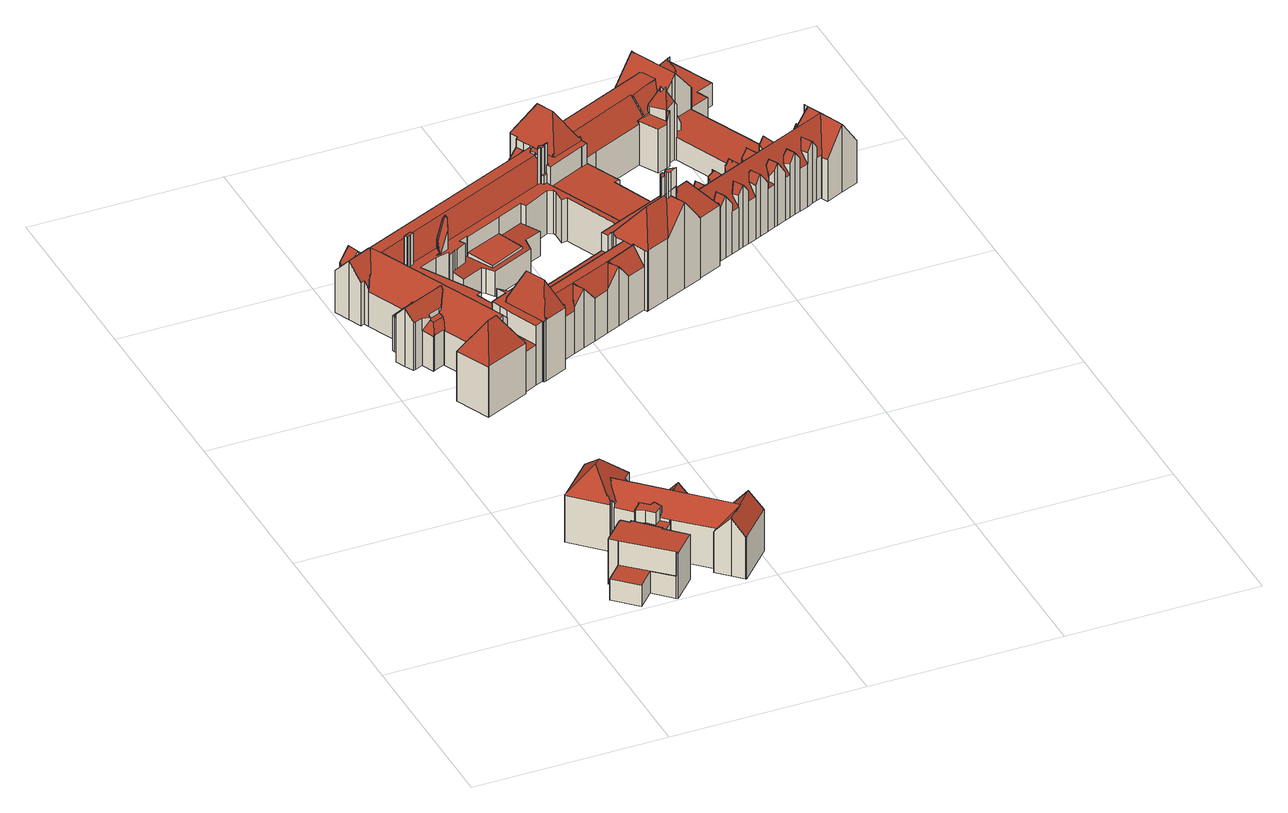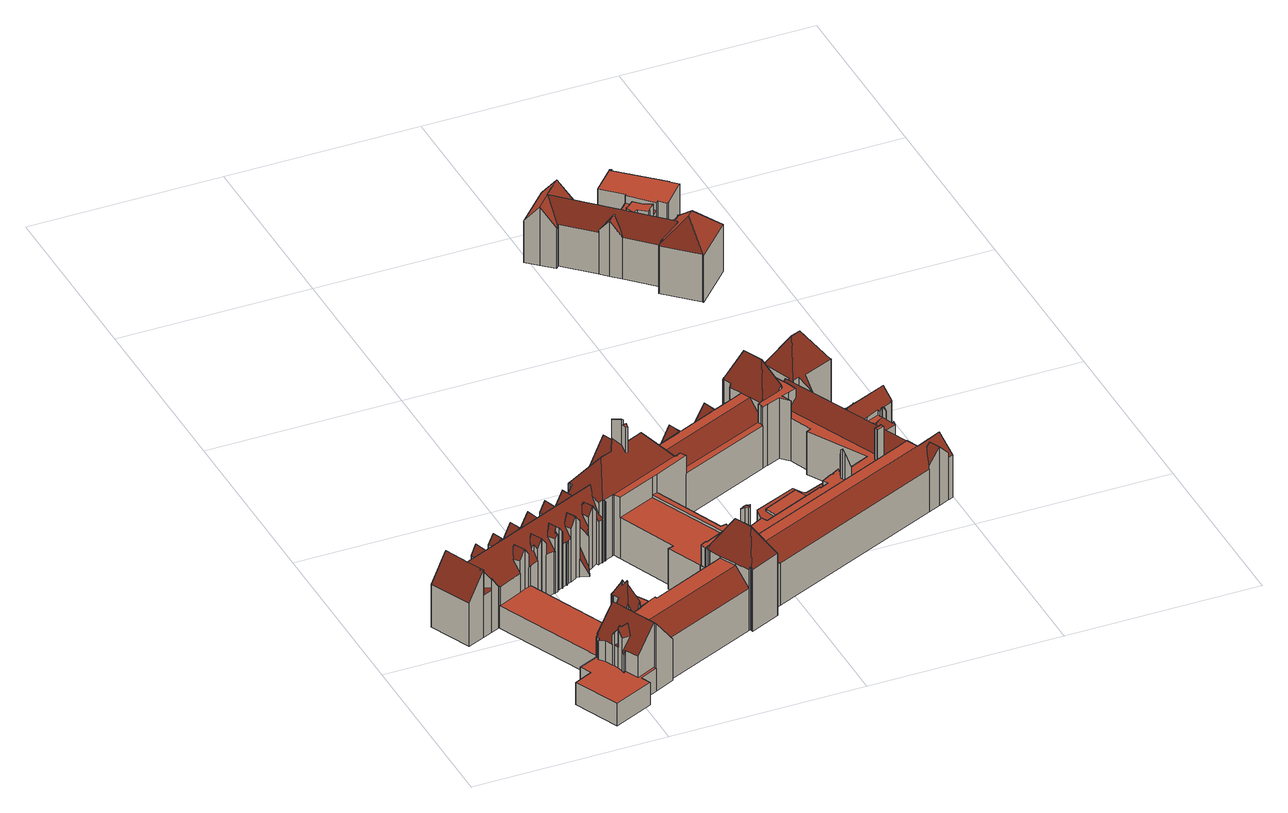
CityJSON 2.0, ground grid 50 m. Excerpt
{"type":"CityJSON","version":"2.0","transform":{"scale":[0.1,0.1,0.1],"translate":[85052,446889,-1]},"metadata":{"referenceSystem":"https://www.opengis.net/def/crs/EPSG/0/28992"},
"CityObjects":{
"building1":{"type":"Building","attributes":{"yearOfConstruction":1923},"geometry":[{"type":"MultiSurface","lod":"2","boundaries":[[[0,1,2,3,4,5,6,7,8,9,10,11,12,13,14,15,16,17,18,19,20,21,22,23,24,25,26,27,28,29,30,31,32,33,34,35,36,37,38,39,40,41,42,43,44,45,46]],[[47,48,49]],[[33,32,50,51]],[[52,53,54]],[[55,56,57,58]],[[31,30,59,60]],[[21,20,61,62]],[[20,19,63,61]],[[16,15,64,65]],[[18,17,66,67]],[[17,16,65,68,66]],[[15,14,69,64]],[[70,12,11,71,72]],[[73,70,72,74]],[[14,13,75,69]],[[13,12,70,75]],[[25,24,76,77,78]],[[76,79,80,77]],[[4,3,81,82]],[[83,7,6,84,85]],[[45,44,86,87]],[[11,10,88,71]],[[3,2,89,81]],[[6,5,90,84]],[[5,4,82,90]],[[91,23,22,92,93]],[[94,91,93,95]],[[44,43,96,86]],[[65,73,74,68]],[[9,8,94,95,97]],[[56,26,25,78,57]],[[54,98,52]],[[79,99,100,80]],[[101,102,103]],[[43,42,104,96]],[[42,41,105,104]],[[36,35,106,107]],[[60,108,109]],[[34,33,51,110]],[[35,111,106]],[[35,34,110,111]],[[112,113,114]],[[27,26,56,115]],[[115,112,114,116]],[[38,37,117,118]],[[32,31,60,109,50]],[[10,9,97,88]],[[41,40,119,105]],[[24,23,91,76]],[[22,21,62,92]],[[8,7,83,94]],[[120,55,58,121]],[[122,120,121,123]],[[124,125,126,127]],[[99,128,129,130,100]],[[128,131,132,129]],[[131,83,85,132]],[[129,124,127,130]],[[39,38,118,133]],[[30,29,134,135,59]],[[29,28,136,134]],[[28,27,115,116,136]],[[134,47,49,135]],[[19,18,67,63]],[[137,138,139]],[[140,141,137]],[[119,40,39,133,142]],[[143,144,117]],[[117,37,36,107,143]],[[0,46,145,146]],[[46,45,87,145]],[[147,148,149]],[[149,101,103,147]],[[137,139,150,151,140]],[[150,119,142,151]],[[2,1,152,89]],[[1,0,146,152]],[[125,122,123,126]],[[65,64,69,75,70,73]],[[104,153,86,96]],[[110,154,106,111]],[[125,124,129,132,85,84,90,82,155,153,103,102,113,112,115,56,55,120,122]],[[131,128,99,79,76,91,94,83]],[[49,48,156,108,60,59,135]],[[67,66,68,74,72,71,88,97,95,93,92,62,61,63]],[[133,118,138,137,141]],[[154,110,51,50,109,108,156]],[[149,148,144,143,107,106,154,156,48,47,134,136,116,114,113,102,101]],[[142,133,141,140,151]],[[150,139,138,118,117,144,148,147,103,153,104,105,119]],[[53,52,98,155,82,81,89]],[[146,145,87,86,153,155,98,54,53,89,152]],[[123,121,58,57,78,77,80,100,130,127,126]]],"semantics":{"surfaces":[{"type":"GroundSurface"},{"type":"WallSurface"},{"type":"RoofSurface"}],"values":[0,1,1,1,1,1,1,1,1,1,1,1,1,1,1,1,1,1,1,1,1,1,1,1,1,1,1,1,1,1,1,1,1,1,1,1,1,1,1,1,1,1,1,1,1,1,1,1,1,1,1,1,1,1,1,1,1,1,1,1,1,1,1,1,1,1,1,1,1,1,1,1,1,1,1,1,1,1,2,2,2,2,2,2,2,2,2,2,2,2,2,2,2]}}]},
"building2":{"type":"Building","attributes":{"yearOfConstruction":1912},"geometry":[{"type":"MultiSurface","lod":"2","boundaries":[[[157,158,159,160,161,162,163,164,165,166,167,168,169,170,171,172,173,174,175,176,177,178,179,180,181,182,183,184,185,186,187,188,189,190,191,192,193,194,195,196,197,198,199,200,201,202,203,204,205,206,207,208,209,210,211,212,213,214,215,216,217,218,219,220,221,222,223,224,225,226,227,228,229,230,231,232,233,234,235,236,237,238,239,240,241,242,243,244,245,246,247,248,249,250,251,252,253,254,255,256,257,258,259,260,261,262,263,264,265,266,267,268,269],[270,271,272,273,274,275,276,277,278,279,280,281,282,283,284,285,286,287,288,289,290,291,292,293,294,295,296],[297,298,299,300,301,302,303,304,305,306,307,308,309,310,311,312,313,314,315,316,317,318,319,320,321,322,323,324,325,326,327,328,329,330,331,332,333,334,335,336,337,338,339,340,341,342,343,344,345,346,347,348,349]],[[350,351,352]],[[353,351,354]],[[222,221,355,356]],[[357,358,359,360]],[[358,210,209,361,359]],[[362,363,364,365]],[[366,367,368,369]],[[370,371,372,373]],[[187,186,374,375]],[[376,377,378,379]],[[254,253,380,381]],[[382,383,384,385]],[[268,267,386,387]],[[269,268,387,388]],[[265,264,389,390]],[[252,251,391,392]],[[253,252,392,380]],[[250,249,393,394]],[[395,396,397,398]],[[242,241,399,400]],[[401,402,403]],[[404,401,403,405]],[[228,227,406,407]],[[213,212,408,409]],[[410,223,222,356,411]],[[412,410,411,413]],[[219,218,414,415]],[[220,219,415,416]],[[417,412,413,418]],[[419,420,421,422]],[[229,228,407,423,424]],[[230,229,424,425]],[[232,231,426,427]],[[234,233,428,429,430]],[[185,184,431,432]],[[211,210,358,433]],[[205,204,434,435]],[[206,205,435,436]],[[243,242,400,437]],[[396,244,243,437,397]],[[239,238,438,439]],[[240,239,439,440]],[[259,258,441,442,443]],[[441,444,445,442]],[[446,447,448]],[[444,449,450,445]],[[451,452,453,454]],[[452,261,260,455,453]],[[456,457,458]],[[183,182,456,458,459]],[[460,461,462]],[[463,464,465,466]],[[467,468,469,470]],[[237,236,471,472]],[[473,474,475]],[[475,158,157,476,473]],[[477,463,466,478]],[[377,374,479,378]],[[291,290,480,481]],[[482,192,191,483,484]],[[339,338,485,404]],[[340,339,404,405,486]],[[407,487,488,423]],[[489,490,491,492]],[[383,451,454,384]],[[493,494,495]],[[496,497,498]],[[499,500,501]],[[502,320,319,503,504]],[[505,506,507]],[[507,508,509]],[[271,270,510,511]],[[512,513,514,515]],[[516,517,518,519]],[[520,512,515,521,522]],[[523,524,525]],[[468,257,256,526,469]],[[527,528,529]],[[530,531,532,533]],[[272,271,511,534]],[[326,325,535,536]],[[256,255,537,538,526]],[[539,540,541,542]],[[543,544,545,546]],[[420,366,369,421]],[[462,547,460]],[[548,549,550]],[[207,206,436,551]],[[208,207,551,552]],[[277,276,553,554]],[[555,556,557,558]],[[559,557,560]],[[561,562,563,564]],[[562,565,566]],[[567,201,200,568,569]],[[570,571,572,573]],[[574,575,576]],[[577,578,579,580,581]],[[189,188,582,583]],[[371,516,519,372]],[[584,341,340,486,585]],[[182,181,586,456]],[[173,172,587,588,589]],[[300,299,590,591,592]],[[301,300,592,593]],[[594,595,596]],[[597,598,599,600]],[[251,250,394,391]],[[601,602,520,522,603]],[[604,605,601,603,606]],[[607,608,609,610]],[[611,607,610,612]],[[537,613,614,538]],[[613,611,612,614]],[[255,254,381,537]],[[615,616,617,618]],[[619,620,621]],[[621,622,619]],[[513,615,618,514]],[[623,624,625,626]],[[231,230,425,426]],[[236,235,627,471]],[[472,628,629,630]],[[176,175,631,632,633]],[[587,634,588]],[[635,502,504,636]],[[624,637,625]],[[529,637,527]],[[638,639,640]],[[641,642,643]],[[644,348,347,645,646]],[[169,168,647,648,649]],[[650,651,652]],[[296,295,653,654]],[[295,294,655,656,653]],[[657,658,659,660]],[[661,662,663,664,665]],[[660,666,657]],[[515,667,521]],[[487,668,488]],[[669,670,671,672]],[[673,286,285,674,675]],[[285,284,676,674]],[[330,329,677,678,679]],[[677,680,681,682,678]],[[171,170,683,641]],[[172,171,641,643,587]],[[684,417,418,685]],[[686,687,688,689]],[[571,690,691,572]],[[559,560,692]],[[352,693,694,695,350]],[[670,693,352,671]],[[200,199,696,697,568]],[[696,698,697]],[[199,198,699,696]],[[680,662,661,681]],[[700,701,702]],[[703,704,567,569,705]],[[197,196,706,707]],[[198,197,707,708,699]],[[707,709,708]],[[710,711,712]],[[168,167,713,647]],[[163,162,446,448,714]],[[215,214,715,561]],[[216,215,561,564,716]],[[428,717,429]],[[367,718,719,368]],[[718,720,721,719]],[[722,723,713]],[[713,167,166,724,722]],[[725,726,700]],[[727,728,729,730]],[[279,278,731,727]],[[720,539,542,721]],[[732,733,734,735]],[[733,736,737,734]],[[363,738,739,364]],[[531,732,735,532]],[[740,741,742]],[[249,248,743,393]],[[744,743,745,746]],[[576,747,574]],[[354,357,360,353]],[[748,749,750]],[[751,669,672,748]],[[752,751,748,750,753]],[[204,203,754,755,434]],[[754,752,753,755]],[[203,202,756,754]],[[757,395,398,758]],[[759,760,761]],[[225,224,759,761,762]],[[763,764,765]],[[766,767,768]],[[490,767,491]],[[769,766,768,770]],[[771,772,773]],[[281,280,774,775]],[[282,281,775,776]],[[233,232,427,428]],[[777,778,779]],[[777,779,780]],[[342,341,584,781]],[[585,782,584]],[[783,784,785]],[[786,787,788]],[[788,789,790,786]],[[789,791,790]],[[792,793,794]],[[794,795,796,792]],[[193,192,482,797]],[[797,798,799]],[[190,189,583,800]],[[484,801,482]],[[802,803,804,805]],[[803,806,807,804]],[[806,570,573,807]],[[600,808,809]],[[810,811,812,813]],[[811,814,815,812]],[[731,278,277,554,816]],[[817,731,816,818]],[[728,819,820,729]],[[819,810,813,820]],[[331,330,679,821]],[[184,183,459,431]],[[822,635,636,823]],[[824,825,826,827]],[[828,829,830,831]],[[830,829,661,665,832]],[[544,830,832,545]],[[577,833,578]],[[194,193,797,799,834]],[[581,835,577]],[[835,836,837]],[[837,838,835]],[[307,306,839,840]],[[267,266,841,386]],[[266,265,390,841]],[[842,673,675,843]],[[844,845,846,847,848]],[[846,849,850,847]],[[851,824,827,852]],[[853,828,831,851]],[[854,855,856]],[[857,858,854,856,859]],[[860,844,848,861]],[[247,246,862,863]],[[616,744,746,617]],[[743,248,247,863,745]],[[864,467,470,865]],[[866,867,868]],[[869,867,864]],[[870,871,872,873]],[[874,870,873,875]],[[871,876,872]],[[877,518,878,879]],[[880,370,373,877]],[[881,880,877,879,882]],[[518,517,477,478,878]],[[464,883,884,465]],[[883,885,881,882,884]],[[885,886,881]],[[180,179,887,888]],[[179,178,889,887]],[[181,180,888,586]],[[449,890,495,450]],[[891,892,893,894]],[[895,683,896,897]],[[683,170,169,649,896]],[[898,899,900]],[[900,901,898]],[[191,190,800,483]],[[238,237,472,630,438]],[[628,902,903]],[[628,903,904,905,629]],[[241,240,440,399]],[[906,419,422,907]],[[904,906,907,905]],[[546,541,908,909]],[[849,910,842,843,850]],[[911,912,913]],[[913,914,911]],[[915,161,160,916,917]],[[160,159,918,919,916]],[[918,874,875,919]],[[920,921,922,923]],[[579,920,923,580]],[[177,176,633,924]],[[178,177,924,889]],[[925,926,927]],[[925,927,928,929]],[[246,245,930,862]],[[245,244,396,930]],[[264,263,931,389]],[[932,933,934,859,935]],[[936,933,932,937]],[[938,939,940,941]],[[939,757,758,940]],[[858,938,941,854]],[[934,857,859]],[[325,324,936,937,535]],[[324,323,942,936]],[[327,326,536,943]],[[944,945,946]],[[795,164,163,714,796]],[[165,164,795,944]],[[292,291,481,947]],[[293,292,947,948]],[[655,362,365,656]],[[294,293,948,655]],[[738,949,950,739]],[[949,860,861,950]],[[212,211,433,408]],[[344,343,951,952]],[[328,327,943,953]],[[329,328,953,677]],[[562,566,954,955,563]],[[956,957,958,959]],[[960,315,314,961,962]],[[963,964,839]],[[262,261,452,965]],[[965,382,385,966]],[[263,262,965,966,931]],[[742,967,740]],[[498,968,969,970,496]],[[971,972,973,974]],[[968,975,976,969]],[[977,322,321,978,979]],[[969,980,981,970]],[[975,977,979,976]],[[309,308,982,983]],[[310,309,983,984]],[[985,986,987]],[[312,311,988,989]],[[313,312,989,990]],[[961,314,313,990,991]],[[345,344,952,992]],[[346,345,992,993,994]],[[992,995,499,501,993]],[[785,996,783]],[[997,866,868,998]],[[999,997,998,1000]],[[1001,376,379,1002]],[[374,186,185,432,479]],[[640,1003,1004,638]],[[1003,1005,1004]],[[550,1006,548]],[[1007,961,991,1008]],[[1009,1007,1008,1010]],[[495,890,1011,1012,493]],[[1013,1014,1015]],[[687,802,805,688]],[[606,1016,604]],[[609,608,1017,1018,1019,1020]],[[1021,1022,1023,1024]],[[1022,1025,869,864,865,1023]],[[1022,1026,1025]],[[1027,1026,1028]],[[1029,1030,1031,1032]],[[1030,999,1000,1031]],[[1033,1034,1035]],[[1036,960,962,1033]],[[332,331,821,1037]],[[631,1038,632]],[[175,174,1039,631]],[[1040,1041,1042,1043,1044]],[[1042,1045,1043]],[[1046,1045,1047]],[[1047,1048,1046]],[[1041,1001,1002,1042]],[[1044,1049,1040]],[[188,187,375,582]],[[214,213,409,1050,715]],[[409,1051,1050]],[[1052,1053,1054,1055]],[[1053,335,334,1056,1054]],[[338,337,1057,485]],[[337,336,1058,1057]],[[533,1059,530]],[[492,1059,489]],[[1060,1061,1062]],[[1062,1063,1060]],[[1064,1065,1066]],[[995,951,1067,499]],[[1068,956,959,1069]],[[1070,1068,1069,1071]],[[273,272,534,1072]],[[274,273,1072,1070]],[[218,217,1073,414]],[[217,216,716,1073]],[[507,509,1074,505]],[[1075,1076,1077,1078]],[[921,817,818,922]],[[700,702,1079,725]],[[1017,602,601,1018]],[[1020,1080,609]],[[1018,605,604,1019]],[[736,769,770,737]],[[957,1081,1082,958]],[[774,280,279,727,730,1083]],[[972,1084,822,823,973]],[[980,1084,972,981]],[[773,971,974,771]],[[227,226,1085,406]],[[226,225,762,1085]],[[626,1086,623]],[[525,1087,523]],[[1028,1087,1027]],[[1088,1089,1090,1091]],[[1092,1088,1091,1093]],[[1094,853,851,852,1095]],[[1096,1094,1095,1097]],[[1089,1096,1097,1090]],[[283,282,776,1098]],[[681,774,1083,682]],[[321,320,502,978]],[[308,307,840,982]],[[316,315,960,1099]],[[1100,1101,1102]],[[1103,1104,627]],[[1105,1106,1107]],[[336,335,1053,1058]],[[1108,1109,1110]],[[1076,1109,1077]],[[1110,1111,1108]],[[1066,1111,1064]],[[1112,932,935,1113]],[[1114,1112,1113,1115]],[[323,322,977,942]],[[196,195,1116,1117,706]],[[1116,1118,1117]],[[195,194,834,1116]],[[260,259,443,455]],[[814,597,600,809,815]],[[275,274,1070,1071,1119]],[[276,275,1119,553]],[[951,343,342,781,1067]],[[558,1120,555]],[[556,555,589]],[[174,173,589,1039]],[[1121,1122,1123]],[[845,1124,1125,846]],[[839,306,305,1126,963]],[[302,301,593,1127]],[[598,1128,599]],[[224,223,410,759]],[[221,220,416,355]],[[209,208,552,361]],[[646,1129,644]],[[349,348,644,1130]],[[347,346,994,645]],[[1131,528,1132]],[[317,316,1099,1133,1134]],[[318,317,1134,1131]],[[319,318,1131,1132,503]],[[1099,1029,1032,1133]],[[162,161,915,446]],[[712,915,917,710]],[[987,1135,985]],[[1107,1136,1105]],[[1123,1137,1121]],[[298,297,1138,1139]],[[299,298,1139,590]],[[159,158,475,918]],[[1011,1036,1033,1035,1012]],[[157,269,388,1140,476]],[[388,1141,1140]],[[1010,1142,1009]],[[627,235,234,430,1103]],[[1124,1143,1144,1125]],[[290,289,1145,480]],[[1143,910,849,1144]],[[929,1146,925]],[[284,283,1098,676]],[[311,310,984,1147,988]],[[1021,1024,1148]],[[694,704,703,695]],[[1081,703,705,1082]],[[202,201,567,756]],[[763,765,684,685,1149]],[[658,763,1149,659]],[[289,288,1150,1145]],[[288,287,1151,1150]],[[287,286,673,1151]],[[1152,1153,1154,1155]],[[1153,1092,1093,1154]],[[1156,1152,1155,1157]],[[541,540,1156,1157,908]],[[825,543,546,909,826]],[[333,332,1037,1158]],[[334,333,1158,1056]],[[1015,1052,1055,1013]],[[892,895,897,893]],[[894,1159,891]],[[647,1160,648]],[[166,165,944,946,724]],[[303,302,1127,1161]],[[305,304,1162,1126]],[[304,303,1161,1162]],[[297,349,1130,1138]],[[590,594,596,591]],[[954,1075,1078,955]],[[984,1100,1102,1147]],[[663,1114,1115,664]],[[652,1163,650]],[[270,296,654,510]],[[258,257,468,441]],[[690,686,689,691]],[[462,486,405,403,402,547]],[[560,634,587,643,642,692]],[[574,747,474,473,476]],[[672,671,352,351,353,1164,749,748]],[[753,750,749,1164,1165,435,434,755]],[[585,486,462,461,782]],[[791,723,722,724,786,790]],[[373,372,519,518,877]],[[882,879,878,478,466,465,884]],[[800,900,899,483]],[[628,472,471,902]],[[904,779,1166,1167,718,367,366,420,419,906]],[[875,873,872,916,919]],[[859,856,855,1168,914,913,912]],[[885,883,464,888,887,889,924]],[[1169,440,439,438,630,629,905,907,911,914,1168]],[[1169,1168,855,854,941,940,758,398,397,437,400]],[[457,456,586,888,464,463,477]],[[663,662,680,677,953,943,536,535,937,932,1112,1114]],[[386,841,390,1170]],[[965,452,451,383,382]],[[966,385,1170,390,389,931]],[[740,967,862,930,396,395]],[[785,994,993,501,500,996]],[[808,431,459,458,457,477,517,516]],[[746,745,863,862,967,742,741,622,621,1024,1023,865,470]],[[1017,608,607,611,613,537,381,380,392,391,394,393,743,744,616,615,513,512,520,602]],[[1038,1171,886,885,924,633,632]],[[1002,379,1128,833,798,1172,1173,1048,1047,1045,1042]],[[1174,901,900,800,583,1046,1048,1173,1172,798,797,482,801,1175]],[[1041,375,374,377,376,1001]],[[1044,1043,1045,1046,583,582,1049]],[[375,1041,1040,1049,582]],[[1051,1176,565,562,561,715,1050]],[[409,408,433,508,507,506,1176,1051]],[[400,399,440,1169]],[[1059,533,532,735,770,768,767,490,489]],[[1062,1061,793,792,796,714]],[[1062,714,448,447,1063]],[[995,992,952,951]],[[426,425,424,423,488,668,778,777,780]],[[921,728,727,731,817]],[[1079,698,696,699,708,709,1177,1178,726,725]],[[604,1016,550,549,1080,1020,1019]],[[1006,550,1016,606,603,522,521,667]],[[1018,601,605]],[[770,735,734,737]],[[1148,524,523,1087,1028,1026,1022,1021]],[[1087,525,772,771,1086,1027]],[[395,757,497,496,620,619,622,741,740]],[[689,688,805,804,807,573,572,691]],[[809,679,678,682,1083,730,729,820,813,812,815]],[[502,635,822,1084,980,969,976,979,978]],[[977,975,968,498,497,757,939,938,858,857,934,933,936,942]],[[838,837,836,701,700,726,1178]],[[1118,1177,709,707,706,1117]],[[834,799,798,833,577,835,838,1178,1177,1118,1116]],[[1128,379,378,479,432,431,808,600,599]],[[673,842,910,1143,1124,845,844,860,949,738,363,362,655,948,947,481,480,1145,1150,1151]],[[589,588,634,560,557,556]],[[598,597,814,811,810,819,728,921,920,579,578,833,1128]],[[1074,509,508,433,358,357,354,351,350,695,1167,1166,779,778,668,487,407,406,1146,929,928,657,666,1065,1064,1111,1110,1109,1076,1075]],[[1165,1164,353,360,359,361,552]],[[552,551,436,435,1165]],[[994,785,784,1129,646,645]],[[1134,528,1131]],[[1132,528,527,637,624,623,1086,771,974,973,823,636,504,503]],[[1032,1031,1000,998,868,867,869,1025,1026,1027,1086,626,625,637,529,528,1134,1133]],[[917,916,872,876,711,710]],[[1135,494,493,1012,985]],[[430,429,717,1179,1122,1121]],[[1123,1122,1179,717,428,427,426,780,779,904,903,902,471,627,1104,1137]],[[1035,1034,986,985,1012]],[[1141,575,574,476,1140]],[[1010,1008,991,990,989,988,1105,1136,1142]],[[1170,385,384,454,453,455]],[[430,1121,1137,1104,1103]],[[849,846,1125,1144]],[[1149,685,418,413,411,356,355,416,415,414,1066,1065,666,660,659]],[[1158,1037,821,679,809,808,516,371,370,880,881,886,1171,1055,1054,1056]],[[926,925,1146,406,1085,762,761,760,1180]],[[1024,621,620,496,970,981,972,971,773,772,525,524,1148]],[[1081,957,956,802,687,686,1167,695,703]],[[705,569,568,697,698,1079,702,701,836,835,581,580,923,922,818,816,554,553,1119,1071,1069,959,958,1082]],[[567,704,694,693,670,669,751,752,754,756]],[[765,764,1180,760,759,410,412,417,684]],[[658,657,928,927,926,1180,764,763]],[[909,908,1157,1155,1154,1093,1091,1090,1097,1095,852,827,826]],[[825,824,851,831,830,544,543]],[[897,896,649,894,893]],[[1161,652,651,964,963,1126,1162]],[[1160,1159,894,649,648]],[[946,945,787,786,724]],[[1175,801,484,483,899,898,901,1174]],[[1102,1101,1106,1105,988,1147]],[[667,515,514,618,617,746,470,469,526,538,614,612,610,609,1080,549,548,1006]],[[1120,558,557,559,692,642,641,683,895,892,891,1159,1160,647,713,723,791,789,788,787,945,944,795,794,793,1061,1060,1063,447,446,915,712,711,876,871,870,874,918,475,474,747,576,575,1141,388,387,386,1170,638,1004,1005]],[[1078,1077,1109,1108,1111,1066,414,1073,716,564,563,955]],[[1075,954,566,565,1176,506,505,1074]],[[652,1161,1127,593,592,591,596,595,1163]],[[1115,1113,935,859,912,911,907,422,421,369,368,719,721,542,541,546,545,832,665,664]],[[639,638,1170,455,443,442,445,450,495,494,1135,987,986,1034,1033,962,961,1007,1009,1142,1136,1107,1106,1101,1100,984,983,982,840,839,964,651,650,1163,595,594,590,1139,1138,1130,644,1129,784,783,996,500,499,1067,781,584,782,461,460,547,402,401,404,485,1057,1058,1053,1052,1015,1014]],[[654,653,656,365,364,739,950,861,848,847,850,843,675,674,676,1098,776,775,774,681,661,829,828,853,1094,1096,1089,1088,733,732,531,530,1059,492,491,767,766,769,736,571,570,806,803,802,956,1068,1070,1072,534,511,510]],[[468,467,864,867,866,997,999,1030,1029,1099,960,1036,1011,890,449,444,441]],[[690,571,736,733,1088,1092,1153,1152,1156,540,539,720,718,1167,686]],[[1014,1013,1055,1171,1038,631,1039,589,555,1120,1005,1003,640,639]]],"semantics":{"surfaces":[{"type":"GroundSurface"},{"type":"WallSurface"},{"type":"RoofSurface"}],"values":[0,1,1,1,1,1,1,1,1,1,1,1,1,1,1,1,1,1,1,1,1,1,1,1,1,1,1,1,1,1,1,1,1,1,1,1,1,1,1,1,1,1,1,1,1,1,1,1,1,1,1,1,1,1,1,1,1,1,1,1,1,1,1,1,1,1,1,1,1,1,1,1,1,1,1,1,1,1,1,1,1,1,1,1,1,1,1,1,1,1,1,1,1,1,1,1,1,1,1,1,1,1,1,1,1,1,1,1,1,1,1,1,1,1,1,1,1,1,1,1,1,1,1,1,1,1,1,1,1,1,1,1,1,1,1,1,1,1,1,1,1,1,1,1,1,1,1,1,1,1,1,1,1,1,1,1,1,1,1,1,1,1,1,1,1,1,1,1,1,1,1,1,1,1,1,1,1,1,1,1,1,1,1,1,1,1,1,1,1,1,1,1,1,1,1,1,1,1,1,1,1,1,1,1,1,1,1,1,1,1,1,1,1,1,1,1,1,1,1,1,1,1,1,1,1,1,1,1,1,1,1,1,1,1,1,1,1,1,1,1,1,1,1,1,1,1,1,1,1,1,1,1,1,1,1,1,1,1,1,1,1,1,1,1,1,1,1,1,1,1,1,1,1,1,1,1,1,1,1,1,1,1,1,1,1,1,1,1,1,1,1,1,1,1,1,1,1,1,1,1,1,1,1,1,1,1,1,1,1,1,1,1,1,1,1,1,1,1,1,1,1,1,1,1,1,1,1,1,1,1,1,1,1,1,1,1,1,1,1,1,1,1,1,1,1,1,1,1,1,1,1,1,1,1,1,1,1,1,1,1,1,1,1,1,1,1,1,1,1,1,1,1,1,1,1,1,1,1,1,1,1,1,1,1,1,1,1,1,1,1,1,1,1,1,1,1,1,1,1,1,1,1,1,1,1,1,1,1,1,1,1,1,1,1,1,1,1,1,1,1,1,1,1,1,1,1,1,1,1,1,1,1,1,1,1,1,1,1,1,1,1,1,1,1,1,1,1,1,1,1,1,1,1,1,1,1,1,1,1,1,1,1,1,1,1,1,1,1,1,1,1,1,1,1,1,1,1,1,1,1,1,1,1,1,1,1,1,1,1,1,1,1,1,1,1,1,1,1,1,1,1,1,1,1,1,1,1,1,1,1,1,1,2,2,2,2,2,2,2,2,2,2,2,2,2,2,2,2,2,2,2,2,2,2,2,2,2,2,2,2,2,2,2,2,2,2,2,2,2,2,2,2,2,2,2,2,2,2,2,2,2,2,2,2,2,2,2,2,2,2,2,2,2,2,2,2,2,2,2,2,2,2,2,2,2,2,2,2,2,2,2,2,2,2,2,2,2,2,2,2,2,2,2,2,2,2,2,2,2,2,2,2,2,2,2,2,2,2]}}]}
},
"vertices":[
[427,15,8],[426,14,8],[400,39,8],[370,69,8],[379,78,8],[380,79,8],[300,155,8],[299,154,8],[262,116,8],[259,113,8],[309,65,8],[251,5,8],[248,8,8],[202,53,8],[161,11,8],[105,65,8],[145,107,8],[146,108,8],[128,125,8],[182,182,8],[183,181,8],[186,184,8],[203,167,8],[208,172,8],[225,190,8],[244,210,8],[243,211,8],[201,253,8],[196,257,8],[189,250,8],[186,246,8],[107,322,8],[107,323,8],[200,419,8],[202,417,8],[279,343,8],[261,324,8],[264,321,8],[331,256,8],[354,234,8],[373,215,8],[445,146,8],[448,149,8],[453,155,8],[483,126,8],[511,100,8],[428,14,8],[190,261,149],[188,263,152],[190,261,152],[107,323,138],[200,419,137],[424,62,169],[420,59,169],[424,62,168],[247,215,126],[243,211,121],[243,211,147],[247,215,147],[186,246,138],[107,322,138],[183,181,134],[186,184,134],[182,182,134],[105,65,67],[145,107,68],[146,108,135],[128,125,135],[145,107,135],[161,11,67],[248,8,69],[251,5,135],[248,8,135],[251,10,69],[251,10,135],[202,53,68],[225,190,113],[225,190,147],[244,210,147],[246,180,113],[246,180,147],[370,69,121],[379,78,120],[299,154,113],[300,155,121],[299,154,119],[483,126,169],[511,100,124],[309,65,134],[400,39,169],[380,79,121],[208,172,113],[203,167,134],[208,172,134],[262,116,113],[262,116,134],[453,155,120],[259,113,134],[439,78,168],[264,161,113],[264,161,147],[215,305,163],[211,289,154],[215,305,169],[448,149,120],[445,146,124],[279,343,141],[261,324,141],[108,323,139],[107,322,139],[202,417,141],[279,343,140],[202,257,125],[209,259,132],[202,257,136],[201,253,122],[201,253,134],[264,321,124],[331,256,124],[373,215,124],[268,197,129],[268,197,147],[280,203,141],[280,203,146],[288,179,129],[289,181,131],[289,181,146],[288,179,146],[281,174,113],[281,174,121],[281,174,146],[297,158,113],[297,158,121],[354,234,161],[189,250,141],[189,250,143],[196,257,141],[332,213,158],[330,235,139],[332,213,153],[332,213,162],[337,215,160],[373,215,130],[264,321,136],[260,313,132],[428,14,125],[427,15,126],[216,308,166],[220,309,162],[216,308,165],[333,209,156],[333,209,158],[426,14,126],[444,84,168],[203,341,202],[444,83,168],[187,325,202],
[1190,1338,13],[1175,1331,13],[1151,1321,13],[1135,1314,13],[1120,1307,13],[1105,1301,13],[1081,1290,13],[1072,1286,13],[1051,1277,13],[1026,1266,13],[1011,1259,13],[988,1249,13],[972,1242,13],[958,1236,13],[938,1227,13],[917,1218,13],[902,1211,13],[886,1204,13],[889,1198,13],[891,1194,13],[829,1167,13],[828,1167,13],[829,1165,13],[780,1143,13],[727,1120,13],[727,1121,13],[727,1122,13],[666,1095,13],[664,1094,13],[660,1103,13],[611,1082,13],[579,1068,13],[544,1052,13],[504,1034,13],[469,1019,13],[441,1007,13],[388,984,13],[385,982,13],[394,961,13],[395,958,13],[334,931,13],[329,929,13],[327,932,13],[326,934,13],[307,925,13],[267,907,13],[269,903,13],[269,902,13],[155,852,13],[153,851,13],[113,942,13],[114,942,13],[194,977,13],[185,999,13],[147,1085,13],[146,1087,13],[118,1075,13],[114,1073,13],[100,1106,13],[79,1097,13],[73,1095,13],[62,1120,13],[51,1145,13],[55,1146,13],[54,1148,13],[77,1158,13],[74,1165,13],[65,1185,13],[63,1191,13],[95,1205,13],[94,1207,13],[53,1302,13],[47,1315,13],[38,1311,13],[22,1347,13],[5,1385,13],[19,1391,13],[47,1403,13],[79,1417,13],[549,1624,13],[576,1636,13],[579,1637,13],[570,1657,13],[571,1658,13],[650,1693,13],[651,1690,13],[653,1686,13],[656,1687,13],[902,1795,13],[902,1797,13],[900,1801,13],[953,1825,13],[999,1845,13],[988,1870,13],[1092,1916,13],[1144,1798,13],[1097,1777,13],[1110,1747,13],[1059,1725,13],[1054,1723,13],[1055,1721,13],[1177,1442,13],[1178,1441,13],[1180,1442,13],[1201,1451,13],[1226,1462,13],[1271,1481,13],[1318,1373,13],[1273,1353,13],[1226,1332,13],[1219,1348,13],[1218,1350,13],[1205,1345,13],[236,1334,13],[189,1312,13],[274,1162,13],[261,1156,13],[285,1098,13],[305,1077,13],[341,1092,13],[342,1091,13],[357,1098,13],[597,1204,13],[690,1246,13],[613,1432,13],[598,1430,13],[599,1465,13],[596,1473,13],[582,1477,13],[513,1440,13],[531,1401,13],[485,1382,13],[480,1341,13],[369,1293,13],[355,1313,13],[346,1320,13],[290,1297,13],[281,1337,13],[270,1330,13],[273,1341,13],[963,1347,13],[965,1345,13],[976,1350,13],[977,1354,13],[979,1352,13],[987,1356,13],[992,1346,13],[996,1353,13],[994,1362,13],[1001,1364,13],[1002,1364,13],[1002,1366,13],[1004,1365,13],[1027,1373,13],[1042,1378,13],[1041,1379,13],[1042,1380,13],[1055,1386,13],[1077,1397,13],[978,1628,13],[973,1631,13],[949,1620,13],[953,1611,13],[944,1607,13],[918,1598,13],[891,1645,13],[753,1584,13],[712,1564,13],[718,1550,13],[717,1550,13],[757,1457,13],[743,1453,13],[806,1297,13],[814,1279,13],[818,1281,13],[844,1292,13],[841,1294,13],[845,1293,13],[849,1294,13],[850,1297,13],[852,1296,13],[863,1301,13],[866,1295,13],[880,1305,13],[893,1314,13],[899,1319,13],[900,1327,13],[901,1335,13],[923,1328,13],[936,1324,13],[933,1330,13],[949,1338,13],[958,1342,13],[238,994,156],[233,992,151],[238,994,143],[231,991,156],[231,991,148],[54,1148,144],[77,1158,144],[214,984,130],[185,999,109],[185,999,115],[214,984,156],[194,977,153],[288,1341,79],[288,1344,79],[288,1344,133],[288,1341,133],[592,1567,176],[592,1563,176],[592,1563,181],[592,1567,181],[752,1206,237],[746,1205,234],[746,1205,304],[752,1206,306],[660,1103,133],[611,1082,133],[644,1135,176],[647,1136,176],[647,1136,180],[644,1135,177],[1097,1777,76],[1110,1747,76],[1230,1453,145],[1229,1452,146],[1229,1452,199],[1230,1453,202],[1219,1348,128],[1218,1350,132],[1205,1345,132],[1318,1373,132],[1273,1353,202],[1092,1916,75],[1144,1798,75],[999,1845,76],[988,1870,76],[673,1649,176],[656,1687,131],[656,1687,183],[673,1649,182],[650,1693,185],[651,1690,190],[869,1284,158],[872,1282,162],[869,1284,159],[866,1295,142],[866,1295,161],[94,1207,109],[53,1302,109],[146,1087,112],[118,1075,112],[74,1165,111],[74,1165,136],[75,1166,112],[75,1166,135],[62,1120,176],[51,1145,146],[55,1146,146],[81,1159,115],[81,1159,145],[592,1588,176],[584,1576,176],[584,1576,181],[592,1588,181],[53,1302,117],[47,1315,133],[38,1311,133],[22,1347,176],[5,1385,131],[19,1391,131],[19,1391,145],[47,1403,177],[666,1095,182],[664,1094,179],[147,1085,109],[269,902,155],[155,852,155],[153,851,152],[653,1686,189],[579,1637,185],[570,1657,184],[571,1658,186],[1177,1442,76],[1177,1442,129],[1178,1441,131],[1174,1441,76],[1174,1441,128],[1105,1301,132],[1088,1316,161],[1105,1301,149],[1174,1442,76],[1174,1442,127],[1199,1446,136],[1201,1451,131],[1201,1451,164],[1199,1446,158],[1180,1442,131],[727,1121,178],[728,1122,180],[727,1121,180],[727,1122,181],[891,1281,175],[896,1280,178],[891,1281,185],[758,1183,248],[762,1183,253],[762,1183,319],[758,1183,318],[1007,1700,76],[1055,1721,76],[1055,1721,138],[1007,1700,202],[549,1624,131],[576,1636,158],[1175,1331,164],[1167,1350,161],[1175,1331,132],[1190,1338,187],[754,1187,245],[754,1187,319],[660,1103,179],[369,1293,83],[355,1313,82],[441,1007,132],[469,1019,178],[441,1007,141],[863,1301,133],[880,1305,185],[66,1327,131],[66,1327,136],[253,1343,128],[243,1343,113],[243,1343,133],[253,1343,133],[1111,1412,163],[1121,1394,159],[1111,1412,129],[895,1692,177],[893,1696,177],[895,1692,172],[923,1312,153],[923,1308,158],[923,1312,161],[944,1607,135],[953,1611,169],[944,1607,143],[154,1109,131],[146,1108,131],[154,1109,129],[153,1100,121],[154,1109,125],[236,1334,133],[189,1312,133],[1028,1800,76],[1027,1809,76],[1027,1809,126],[1028,1800,129],[742,1188,252],[751,1192,252],[751,1192,306],[742,1188,303],[1031,1786,76],[1028,1800,167],[1031,1786,187],[953,1688,150],[951,1692,150],[953,1688,145],[1054,1723,138],[958,1644,213],[957,1640,205],[958,1644,197],[276,1354,133],[280,1367,133],[280,1367,211],[276,1354,183],[274,1162,133],[718,1550,126],[717,1550,126],[1059,1725,76],[1059,1725,132],[604,1535,144],[603,1523,133],[603,1523,182],[604,1535,182],[602,1519,156],[602,1511,157],[602,1511,182],[602,1519,182],[887,1277,178],[1001,1772,174],[1000,1767,178],[1001,1772,184],[113,942,152],[114,942,152],[341,1092,183],[342,1091,183],[892,1232,164],[892,1232,159],[898,1239,171],[892,1232,166],[906,1247,177],[906,1247,184],[100,1106,111],[121,1109,132],[121,1109,139],[100,1106,145],[122,1108,131],[121,1109,131],[307,925,125],[326,934,180],[307,925,179],[178,1331,133],[176,1336,133],[176,1336,220],[178,1331,221],[1176,1370,184],[1177,1371,183],[1176,1370,182],[349,1074,177],[349,1074,135],[350,1074,135],[350,1074,183],[349,1074,183],[579,1068,179],[544,1052,133],[893,1314,132],[893,1314,163],[727,1120,178],[917,1218,185],[917,1218,186],[902,1211,163],[976,1350,133],[976,1350,168],[977,1354,171],[979,1352,173],[973,1339,146],[986,1328,168],[973,1339,157],[623,1195,134],[624,1180,151],[624,1180,177],[623,1195,182],[1031,1785,133],[1031,1785,76],[1031,1785,188],[1025,1780,183],[1025,1780,142],[1025,1780,190],[1047,1749,76],[1039,1768,76],[1039,1768,133],[1047,1749,133],[1059,1735,76],[1059,1735,127],[1055,1733,76],[1055,1733,132],[1022,1804,76],[1005,1840,76],[1005,1840,135],[1022,1804,134],[970,1730,177],[944,1718,177],[970,1730,175],[971,1733,177],[948,1654,200],[948,1651,197],[948,1651,213],[948,1654,210],[79,1417,131],[585,1616,158],[585,1616,181],[576,1636,180],[889,1198,184],[889,1198,188],[891,1194,182],[908,1241,185],[948,1618,135],[948,1618,163],[953,1648,205],[859,1246,202],[860,1257,188],[859,1246,195],[938,1227,132],[911,1249,177],[938,1227,154],[949,1338,134],[933,1330,186],[949,1338,161],[988,1249,132],[988,1249,163],[972,1242,187],[1000,1327,177],[1008,1337,169],[1000,1327,185],[270,1330,133],[273,1341,133],[281,1337,79],[281,1337,133],[130,1181,132],[96,1165,131],[96,1165,145],[130,1181,144],[600,1496,133],[600,1496,127],[698,1543,126],[698,1543,182],[600,1496,183],[141,1186,144],[1004,1791,161],[70,1330,137],[236,978,125],[243,984,125],[243,984,143],[236,978,156],[513,1440,79],[582,1477,133],[513,1440,133],[596,1473,133],[806,1297,127],[806,1297,183],[814,1279,183],[705,1252,127],[705,1252,133],[705,1252,183],[958,1236,132],[83,1159,118],[83,1159,145],[155,1330,136],[159,1322,137],[159,1322,220],[155,1330,219],[174,1339,137],[174,1339,220],[909,1250,179],[238,994,125],[256,1002,125],[256,1002,176],[327,932,178],[327,932,180],[328,933,180],[329,929,178],[285,1043,189],[296,1052,182],[285,1043,181],[271,1009,159],[271,1009,126],[271,1009,180],[395,958,183],[334,931,184],[334,931,191],[332,934,191],[1111,1320,158],[1111,1324,159],[1111,1320,154],[1011,1259,132],[1081,1290,187],[114,1073,109],[79,1097,146],[20,1381,142],[590,1562,176],[590,1562,181],[606,1536,144],[606,1536,182],[1011,1259,163],[1004,1280,164],[1026,1266,186],[285,1043,191],[285,1042,191],[597,1204,133],[605,1188,133],[605,1188,183],[597,1204,183],[357,1098,132],[277,1372,133],[274,1379,133],[274,1379,206],[277,1372,217],[255,1370,133],[255,1370,158],[296,1345,79],[296,1345,133],[949,1771,177],[956,1766,177],[949,1771,171],[953,1825,77],[955,1818,77],[953,1825,202],[955,1818,202],[1173,1366,178],[266,907,158],[263,906,164],[266,907,164],[266,907,124],[268,904,124],[268,904,158],[269,903,124],[269,903,157],[267,907,124],[693,1607,176],[693,1607,181],[65,1185,109],[69,1189,114],[65,1185,116],[63,1191,110],[91,1169,131],[94,1171,131],[91,1169,128],[253,1347,133],[251,1347,133],[253,1347,136],[254,1359,133],[254,1359,158],[924,1669,158],[933,1679,146],[924,1669,142],[690,1246,133],[613,1432,133],[598,1430,133],[91,1378,175],[88,1372,171],[91,1378,176],[86,1376,176],[899,1319,130],[902,1294,163],[945,1305,175],[955,1315,167],[945,1305,185],[1015,1293,184],[1019,1297,177],[1015,1293,175],[1015,1294,175],[1015,1294,184],[1010,1294,178],[1059,1289,156],[1062,1312,172],[1059,1289,143],[1072,1286,132],[1072,1286,172],[388,984,132],[374,1016,177],[388,984,177],[504,1034,132],[444,1024,151],[162,1324,133],[167,1326,133],[167,1326,220],[162,1324,220],[168,1326,133],[168,1326,220],[695,1167,252],[623,1195,183],[617,1197,129],[622,1195,133],[622,1195,183],[617,1197,183],[623,1196,133],[623,1196,183],[357,1098,184],[357,1090,132],[357,1090,184],[618,1194,133],[618,1194,183],[818,1281,183],[948,1621,135],[948,1621,166],[592,1513,156],[592,1515,156],[592,1515,233],[592,1513,233],[587,1504,133],[595,1508,133],[595,1508,157],[587,1504,157],[595,1508,182],[363,1041,177],[385,982,186],[347,1073,183],[346,1074,183],[347,1073,186],[345,1072,186],[1001,1364,129],[1002,1364,129],[1226,1332,129],[506,1455,78],[506,1455,133],[338,1384,78],[339,1381,78],[339,1381,89],[339,1381,133],[338,1384,133],[436,1424,89],[436,1424,133],[583,1509,156],[583,1509,232],[583,1509,133],[708,1571,182],[703,1569,191],[708,1571,191],[710,1566,128],[708,1571,133],[710,1566,182],[315,1373,78],[315,1373,133],[902,1797,129],[900,1801,129],[997,1696,76],[997,1696,188],[1000,1653,76],[998,1681,76],[1000,1653,97],[997,1696,65],[1135,1341,168],[1125,1338,169],[1125,1338,185],[1135,1341,170],[1141,1340,163],[1141,1340,164],[1116,1335,171],[757,1195,309],[751,1192,319],[757,1195,322],[757,1195,252],[778,1187,273],[778,1187,325],[778,1186,233],[778,1186,325],[778,1187,232],[790,1209,252],[829,1165,183],[780,1143,254],[828,1167,183],[1111,1412,76],[960,1270,176],[951,1255,161],[951,1255,164],[960,1270,184],[950,1252,157],[958,1236,165],[950,1252,162],[457,1050,177],[463,1034,177],[457,1050,174],[456,1051,175],[570,1618,146],[585,1616,155],[593,1598,176],[593,1598,181],[597,1590,176],[597,1590,181],[603,1523,234],[602,1519,234],[436,1424,78],[622,1532,182],[624,1529,182],[622,1532,189],[626,1534,189],[1120,1307,132],[1135,1314,186],[1120,1307,163],[1151,1321,132],[1151,1321,163],[352,1077,133],[361,1082,133],[361,1082,184],[352,1077,183],[829,1167,181],[115,1195,128],[103,1186,131],[115,1195,131],[128,1184,132],[115,1195,124],[902,1795,131],[1271,1481,133],[711,1564,126],[711,1564,125],[710,1566,127],[711,1564,182],[712,1564,125],[712,1564,126],[705,1577,140],[706,1577,140],[706,1577,181],[705,1577,182],[753,1584,126],[757,1457,127],[1051,1277,132],[1033,1292,162],[1051,1277,150],[346,1320,82],[290,1297,81],[323,1360,79],[323,1360,133],[900,1327,37],[901,1335,15],[743,1453,127],[120,1115,131],[120,1115,145],[275,1064,133],[254,1055,156],[254,1055,181],[275,1064,181],[1077,1397,76],[1055,1386,131],[1077,1397,131],[1001,1364,164],[1011,1344,161],[1226,1462,131],[1226,1462,202],[930,1783,156],[908,1659,133],[908,1659,135],[908,1659,140],[923,1668,142],[925,1664,137],[925,1664,155],[923,1668,154],[889,1650,132],[889,1650,135],[891,1645,126],[918,1598,135],[891,1645,135],[909,1657,135],[909,1657,138],[1002,1366,128],[1004,1365,130],[1027,1373,133],[1109,1374,185],[1100,1374,173],[1109,1374,178],[1042,1378,186],[1041,1379,186],[1042,1380,185],[1055,1386,164],[923,1328,63],[923,1328,171],[936,1324,186],[923,1312,109],[941,1301,177],[969,1649,76],[969,1649,169],[975,1636,76],[975,1636,169],[570,1102,176],[570,1102,177],[859,1245,195],[859,1245,201],[866,1239,191],[1003,1790,162],[1059,1372,152],[1059,1372,168],[1064,1372,155],[1064,1372,162],[1096,1405,76],[1096,1405,187],[857,1288,176],[862,1262,183],[857,1288,145],[1023,1782,186],[1036,1773,76],[1036,1773,133],[1036,1773,168],[1039,1768,159],[962,1698,149],[971,1685,151],[971,1685,154],[962,1698,150],[971,1685,131],[964,1681,151],[957,1678,168],[957,1678,151],[977,1632,76],[978,1633,76],[978,1633,165],[977,1632,169],[1084,1400,130],[1088,1379,160],[1084,1400,168],[1084,1400,76],[844,1292,183],[886,1197,188],[886,1204,184],[567,1096,174],[568,1098,172],[568,1098,177],[568,1098,178],[567,1096,177],[566,1098,177],[565,1099,175],[565,1099,177],[563,1099,177],[571,1084,177],[118,1075,114],[117,1077,114],[848,1292,135],[849,1294,133],[849,1294,183],[848,1292,185],[845,1293,183],[852,1296,133],[850,1297,130],[255,1344,133],[1070,1316,172],[1062,1313,173],[1070,1316,185],[1079,1319,171],[176,1170,170],[175,1175,171],[176,1170,176],[900,1327,120],[295,1072,133],[295,1072,182],[285,1098,133],[285,1098,182],[261,1156,133],[73,1095,146],[154,1123,131],[152,1128,131],[160,1132,139],[160,1132,144],[152,1128,144],[281,1040,181],[1026,1758,152],[262,1030,159],[262,1030,181],[690,1246,183],[925,1664,135],[95,1205,111],[949,1657,205],[954,1686,151],[574,1510,133],[580,1511,133],[580,1511,232],[574,1510,231],[581,1513,133],[581,1513,232],[582,1511,133],[582,1511,232],[581,1510,133],[581,1510,232],[599,1465,133],[978,1628,76],[1028,1361,148],[1042,1352,169],[1028,1361,157],[79,1417,141],[69,1380,163],[1056,1349,185],[1054,1347,181],[1056,1349,180],[177,1161,166],[172,1153,160],[177,1161,167],[177,1163,168],[715,1549,126],[715,1549,183],[700,1541,126],[700,1541,183],[394,961,186],[394,961,192],[391,960,192],[305,1077,182],[891,1231,165],[59,1374,176],[46,1371,162],[59,1374,165],[369,1309,83],[369,1309,89],[994,1362,174],[987,1356,186],[633,1160,177],[957,1320,161],[958,1342,133],[949,1620,166],[949,1620,167],[978,1628,169],[973,1631,177],[1112,1375,180],[1060,1354,177],[68,1377,167],[963,1347,130],[965,1345,133],[1205,1345,163],[1200,1363,159],[1063,1360,170],[463,1352,83],[463,1352,89],[480,1341,84],[109,1201,120],[1027,1373,164],[951,1693,150],[91,1169,140],[485,1382,82],[531,1401,82],[583,1522,140],[577,1519,140],[577,1519,231],[583,1522,232],[590,1518,133],[590,1518,233],[841,1294,179],[962,1274,180],[981,1267,160],[992,1346,185],[996,1353,176],[997,1324,179],[206,927,235],[181,917,235],[104,1348,176],[105,1348,176],[648,1592,265],[629,1635,265],[1246,1416,202],[820,1222,253],[402,1029,177],[429,1040,177],[455,1051,175],[444,1025,151],[126,1099,131],[349,976,264],[327,1026,264],[20,1380,142],[90,1180,131]
]}
